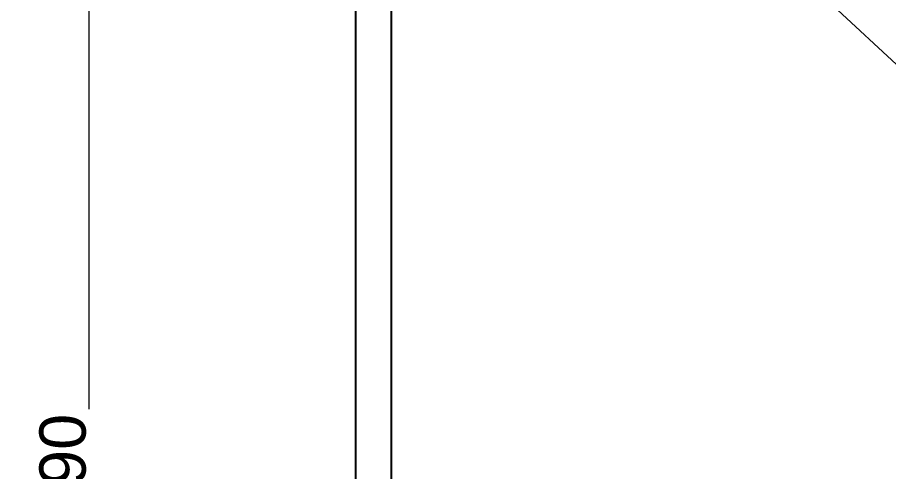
# Model space of a CAD drawing. Header units: metres. Extents: x -182 to 99, y 70 to 117.
# Drawn here: x -169.677 to -164.814, y 89.859 to 92.395 of the extents above; entities that cross this region are included whole.
import ezdxf

# ---------------------------------------------------------------- set-up
doc = ezdxf.new("R2010")
doc.units = ezdxf.units.M
doc.header["$LTSCALE"] = 0.01
doc.linetypes.add('ACAD_ISO02W100', pattern=[15, 12, -3])
doc.layers.add('A-WALL', color=2, linetype='Continuous', lineweight=9)
doc.layers.add('M-EQPT', color=6, linetype='Continuous', lineweight=9)
doc.layers.add('Iluminação', color=7, linetype='Continuous')
doc.layers.add('TOMADA', color=7, linetype='ACAD_ISO02W100')
doc.styles.add('Arial_2', font='arial.ttf', dxfattribs={"height": 0.258177})
doc.dimstyles.new('Diagonal', dxfattribs={"dimscale": 0.3048, "dimtxt": 0.258177, "dimasz": 1.025262, "dimexe": 0.984252, "dimexo": 0.615157, "dimgap": 0.04101, "dimtad": 1, "dimrnd": 0.01, "dimzin": 0, "dimdsep": 46, "dimtxsty": 'Arial_2', "dimblk1": 'OBLIQUE', "dimblk2": 'OBLIQUE', "dimsah": 1, "dimcen": 0.09, "dimse1": 1, "dimse2": 1, "dimazin": 0, "dimtfac": 1, "dimtix": 1, "dimtmove": 0, "dimatfit": 3, "dimfxl": 1, "dimtvp": 1, "dimtfill": 1, "dimtolj": 1, "dimtzin": 0, "dimarcsym": 2})

# ---------------------------------------------------------------- blocks, each defined once
blk = doc.blocks.new('_Oblique')
at = {"color": 0, "linetype": 'ByBlock', "lineweight": -2}
blk.add_line((-0.5, -0.5), (0.5, 0.5), dxfattribs=at)
blk = doc.blocks.new('*D843')
at = {"layer": 'Defpoints', "color": 0, "ltscale": 0.5, "transparency": 16777216}
for p in [(-166.4839, 110.8896), (-170.2789, 77.83), (-166.4839, 77.83)]:
    blk.add_point(p, dxfattribs=at)
at = {"layer": 'M-EQPT', "color": 0, "lineweight": -2, "ltscale": 0.5, "transparency": 16777216}
blk.add_line((-170.2789, 110.8896), (-170.2789, 77.83), dxfattribs=at)
at = {"layer": 'M-EQPT', "color": 0, "lineweight": -2, "ltscale": 0.5, "transparency": 16777216, "xscale": 0.3125, "yscale": 0.3125, "zscale": 0.3125}
for p, rotation in [((-170.2789, 110.8896), 90), ((-170.2789, 77.83), 270)]:
    blk.add_blockref('_Oblique', p, dxfattribs=dict(at, rotation=rotation))
at = {"layer": 'M-EQPT', "color": 0, "ltscale": 0.5, "transparency": 16777216, "insert": (-170.4233, 94.3598), "char_height": 0.25818, "attachment_point": 5, "rotation": 90, "style": 'Arial_2', "bg_fill": 3, "box_fill_scale": 1.1, "bg_fill_color": 256, "bg_fill_true_color": 13158600, "bg_fill_transparency": 0}
blk.add_mtext('\\A1;33.06', dxfattribs=at)
blk = doc.blocks.new('*D859')
at = {"layer": 'Defpoints', "color": 0, "ltscale": 0.5, "transparency": 16777216}
for p in [(-166.2839, 92.7856), (-169.2789, 86.8856), (-166.2839, 86.8856)]:
    blk.add_point(p, dxfattribs=at)
at = {"layer": 'M-EQPT', "color": 0, "lineweight": -2, "ltscale": 0.5, "transparency": 16777216}
blk.add_line((-169.2789, 92.7856), (-169.2789, 86.8856), dxfattribs=at)
at = {"layer": 'M-EQPT', "color": 0, "lineweight": -2, "ltscale": 0.5, "transparency": 16777216, "xscale": 0.3125, "yscale": 0.3125, "zscale": 0.3125}
for p, rotation in [((-169.2789, 92.7856), 90), ((-169.2789, 86.8856), 270)]:
    blk.add_blockref('_Oblique', p, dxfattribs=dict(at, rotation=rotation))
at = {"layer": 'M-EQPT', "color": 0, "ltscale": 0.5, "transparency": 16777216, "insert": (-169.4233, 89.8356), "char_height": 0.25818, "attachment_point": 5, "rotation": 90, "style": 'Arial_2', "bg_fill": 3, "box_fill_scale": 1.1, "bg_fill_color": 256, "bg_fill_true_color": 13158600, "bg_fill_transparency": 0}
blk.add_mtext('\\A1;5.90', dxfattribs=at)

msp = doc.modelspace()

# ---------------------------------------------------------------- linework, layer by layer
at = {"layer": 'A-WALL', "color": 7, "lineweight": 35}
for p, q in [((-167.7914, 110.8896), (-167.7914, 77.83)), ((-167.5914, 86.8856), (-167.5914, 92.7856))]:
    msp.add_line(p, q, dxfattribs=at)

# ---------------------------------------------------------------- next in the draw order: dimensions: what is measured, and where the dimension line sits
at = {"layer": 'M-EQPT', "color": 1, "ltscale": 0.5}
dim = msp.add_linear_dim(base=(-170.2789, 77.83), p1=(-166.4839, 110.8896), p2=(-166.4839, 77.83), angle=90, dimstyle='Diagonal', override={"dimpost": '<>'}, dxfattribs=at)
dim.commit()
dim.dimension.update_dxf_attribs({"geometry": '*D843', "text_midpoint": (-170.4233, 94.3598)})

# ---------------------------------------------------------------- next in the draw order: dimensions: what is measured, and where the dimension line sits
dim = msp.add_linear_dim(base=(-169.2789, 86.8856), p1=(-166.2839, 92.7856), p2=(-166.2839, 86.8856), angle=90, dimstyle='Diagonal', override={"dimpost": '<>', "dimtmove": 1}, dxfattribs=at)
dim.commit()
dim.dimension.update_dxf_attribs({"geometry": '*D859', "text_midpoint": (-169.4233, 89.8356)})

# ---------------------------------------------------------------- next in the draw order: linework, layer by layer
at = {"layer": 'Iluminação', "color": 0, "ltscale": 0.5}
msp.add_line((-162.4399, 89.9557), (-166.943, 94.153), dxfattribs=at)
at = {"layer": 'TOMADA', "color": 0, "ltscale": 0.5}
msp.add_arc((-170.9016, 84.9864), 10.7737, 28.99725, 66.12745, dxfattribs=at)

doc.saveas('drawing.dxf')
